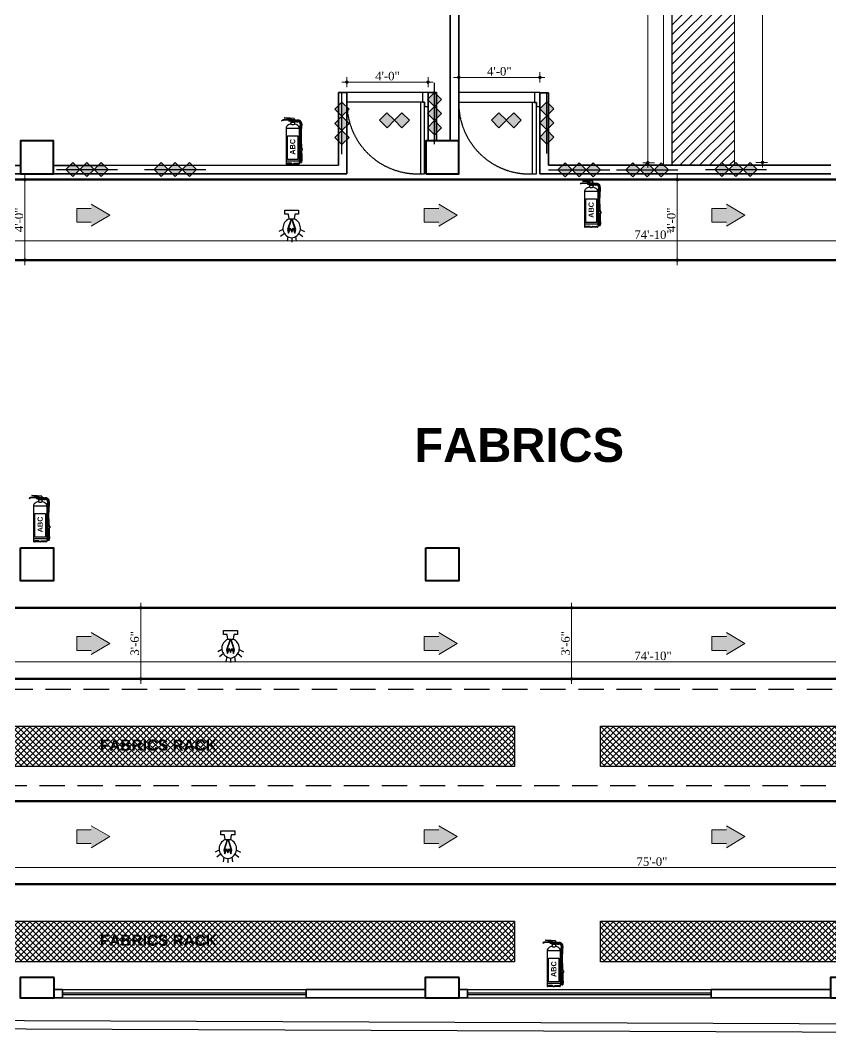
# Model space of a CAD drawing. Header units: inches. Extents: x -250485 to 735580, y -140410 to 288049.
# Drawn here: x 22663 to 23142, y 21188 to 21792 of the extents above; entities that cross this region are included whole.
import ezdxf

# ---------------------------------------------------------------- set-up
doc = ezdxf.new("R2010")
doc.units = ezdxf.units.IN
doc.header["$MEASUREMENT"] = 0
doc.header["$PDMODE"] = 35
doc.linetypes.add('DASH', pattern=[0.35, 0.25, -0.1])
doc.linetypes.add('DASHED', pattern=[0.75, 0.5, -0.25])
doc.layers.get('0').update_dxf_attribs({"lineweight": 0})
doc.layers.get('Defpoints').update_dxf_attribs({"lineweight": 0})
for name, color, linetype in [('A circulation', 7, 'DASHED'), ('A Furniture', 7, 'Continuous'), ('A site line', 7, 'Continuous'), ('bp door', 40, 'Continuous'), ('fire rated wall', 7, 'Continuous'), ('FIREACC', 30, 'Continuous'), ('OUTSIDE', 253, 'Continuous')]:
    doc.layers.add(name, color=color, linetype=linetype)
for name, color, linetype, lineweight in [('A column', 106, 'Continuous', 40), ('A WALL', 7, 'Continuous', 35), ('DIM_WORKING', 7, 'Continuous', 0), ('Emergency Light', 251, 'Continuous', 15), ('evacuation plan', 162, 'Continuous', 13), ('Layer1', 134, 'Continuous', 0), ('sheet', 7, 'Continuous', 15), ('TEXT-1', 7, 'Continuous', 0), ('wall', 7, 'Continuous', 0), ('WALL (I)', 7, 'Continuous', 0), ('window', 140, 'Continuous', 0)]:
    doc.layers.add(name, color=color, linetype=linetype, lineweight=lineweight)
doc.layers.add('BOUNDARY', color=7, linetype='Continuous', lineweight=0, true_color=0x999900)
doc.styles.add('REG', font='times.ttf')
doc.styles.get("Standard").update_dxf_attribs({"font": 'arialbd.ttf', "height": 24})
doc.dimstyles.new('Dim-Pres', dxfattribs={"dimtxt": 5.5, "dimasz": 2, "dimexe": 1.5, "dimexo": 1.5, "dimgap": 1, "dimtad": 3, "dimdec": 0, "dimzin": 3, "dimdsep": 46, "dimlunit": 4, "dimtxsty": 'REG', "dimblk": 'point', "dimcen": 2, "dimclrd": 256, "dimclre": 256, "dimclrt": 7, "dimadec": 0, "dimazin": 0, "dimtfac": 0.75, "dimtdec": 0, "dimtmove": 1, "dimatfit": 3, "dimldrblk": 'point', "dimfxl": 0, "dimtolj": 1, "dimtzin": 0, "dimlwd": -1, "dimlwe": -1, "dimarcsym": 1})

# ---------------------------------------------------------------- blocks, each defined once
blk = doc.blocks.new('bfg')
at = {"layer": 'fire rated wall'}
h = blk.add_hatch(color=1, dxfattribs=at)
h.dxf.hatch_style = 1
h.paths.add_polyline_path([(9432308.7, -5613534.5), (9432321.4, -5613547.3), (9432334.2, -5613534.5)])
h.paths.add_polyline_path([(9432334.2, -5613534.5), (9432321.4, -5613521.8), (9432308.7, -5613534.5)])
h.paths.add_polyline_path([(9432334.2, -5613534.5), (9432359.7, -5613534.5), (9432346.9, -5613521.8)])
h.paths.add_polyline_path([(9432334.2, -5613534.5), (9432346.9, -5613547.3), (9432359.7, -5613534.5)])
at = {"layer": 'fire rated wall', "color": 1, "elevation": 0}
blk.add_lwpolyline([(9432291.7, -5613534.5), (9432376.7, -5613534.5)], dxfattribs=at)
for points in [[(9432321.4, -5613547.3), (9432334.2, -5613534.5), (9432321.4, -5613521.8), (9432308.7, -5613534.5)], [(9432346.9, -5613547.3), (9432359.7, -5613534.5), (9432346.9, -5613521.8), (9432334.2, -5613534.5)]]:
    blk.add_lwpolyline(points, close=True, dxfattribs=at)
blk = doc.blocks.new('3HR RATE')
at = {"layer": 'fire rated wall', "xscale": 1.292997314696549, "yscale": 1.292997314696549, "zscale": 1.292997314696549}
for p in [(-12191616.2, 7245476.7), (-12191583.2, 7245476.7)]:
    blk.add_blockref('bfg', p, dxfattribs=at)
blk = doc.blocks.new('fddfgdgfsg')
at = {"ltscale": 100000}
h = blk.add_hatch(color=1, dxfattribs=at)
h.paths.add_polyline_path([(2091.9, -12378.98), (2096.33, -12383.41), (2100.73, -12379), (2100.72, -12378.98), (2100.73, -12378.97), (2096.32, -12374.56)])
h.paths.add_polyline_path([(2105.14, -12383.41), (2109.56, -12378.98), (2105.14, -12374.56), (2100.73, -12378.97), (2100.75, -12378.98), (2100.73, -12379)])
at = {"layer": 'bp door', "color": 1, "linetype": 'DASH'}
for p, q in [((2117.32, -12362.64, -9.7), (2072.61, -12362.64, -9.7)), ((2072.61, -12368.4, -9.7), (2072.61, -12362.64, -9.7)), ((2117.32, -12368.4, -9.7), (2072.61, -12368.4, -9.7))]:
    blk.add_line(p, q, dxfattribs=at)
at = {"layer": 'bp door', "color": 1, "elevation": -9.7}
for points in [[(2117.32, -12368.4), (2118.55, -12368.4), (2118.55, -12370.87), (2120.61, -12370.87), (2120.61, -12362.64), (2117.32, -12362.64)], [(2116.08, -12410.64), (2118.55, -12410.64), (2118.55, -12368.4), (2116.08, -12368.4)], [(2100.75, -12378.98), (2096.32, -12374.56), (2091.9, -12378.98), (2096.33, -12383.41)], [(2109.56, -12378.98), (2105.14, -12374.56), (2100.72, -12378.98), (2105.14, -12383.41)]]:
    blk.add_lwpolyline(points, close=True, dxfattribs=at)
at = {"layer": 'bp door', "color": 1, "linetype": 'DASH'}
blk.add_arc((2114.39, -12368.89, -9.7), 41.79, 179.32844, 272.32063, dxfattribs=at)
blk = doc.blocks.new('dot')
at = {"color": 4}
for p, q in [((-1.5, 0), (1.5, 0)), ((0, 1.5), (0, -1.5))]:
    blk.add_line(p, q, dxfattribs=at)
at = {"color": 6, "const_width": 0.5}
blk.add_lwpolyline([(-0.25, 0, 1), (0.25, 0, 1)], format="xyb", close=True, dxfattribs=at)
blk = doc.blocks.new('point')
blk.add_blockref('dot', (0, 0))
blk = doc.blocks.new('*D374')
at = {"layer": 'Defpoints', "color": 0, "ltscale": 30, "transparency": 16777216}
for p in [(22904.08, 21755.5), (22856.08, 21749.33, -9.7), (22904.08, 21749.33, -9.7)]:
    blk.add_point(p, dxfattribs=at)
at = {"layer": 'Layer1', "ltscale": 30, "transparency": 16777216}
for p, q in [((22856.08, 21753.58), (22856.08, 21757)), ((22904.08, 21753.58), (22904.08, 21757)), ((22858.08, 21755.5), (22902.08, 21755.5))]:
    blk.add_line(p, q, dxfattribs=at)
at = {"layer": 'Layer1', "ltscale": 30, "transparency": 16777216, "xscale": 2, "yscale": 2, "zscale": 2, "rotation": 180}
blk.add_blockref('point', (22856.08, 21755.5), dxfattribs=at)
at = {"layer": 'Layer1', "ltscale": 30, "transparency": 16777216, "xscale": 2, "yscale": 2, "zscale": 2}
blk.add_blockref('point', (22904.08, 21755.5), dxfattribs=at)
at = {"layer": 'Layer1', "color": 7, "ltscale": 30, "transparency": 16777216, "insert": (22880.08, 21759.04), "char_height": 5, "attachment_point": 5, "style": 'REG'}
blk.add_mtext('\\A1;4\'-0"', dxfattribs=at)
blk = doc.blocks.new('*D375')
at = {"layer": 'Defpoints', "color": 0, "ltscale": 30, "transparency": 16777216}
for p in [(22970.22, 21758.3), (22922.22, 21749.25, -9.7), (22970.22, 21749.25, -9.7)]:
    blk.add_point(p, dxfattribs=at)
at = {"layer": 'Layer1', "ltscale": 30, "transparency": 16777216}
for p, q in [((22922.22, 21755.75), (22922.22, 21759.8)), ((22924.22, 21758.3), (22968.22, 21758.3)), ((22970.22, 21755.75), (22970.22, 21759.8))]:
    blk.add_line(p, q, dxfattribs=at)
at = {"layer": 'Layer1', "ltscale": 30, "transparency": 16777216, "xscale": 2, "yscale": 2, "zscale": 2, "rotation": 180}
blk.add_blockref('point', (22922.22, 21758.3), dxfattribs=at)
at = {"layer": 'Layer1', "ltscale": 30, "transparency": 16777216, "xscale": 2, "yscale": 2, "zscale": 2}
blk.add_blockref('point', (22970.22, 21758.3), dxfattribs=at)
at = {"layer": 'Layer1', "color": 7, "ltscale": 30, "transparency": 16777216, "insert": (22946.22, 21761.85), "char_height": 5, "attachment_point": 5, "style": 'REG'}
blk.add_mtext('\\A1;4\'-0"', dxfattribs=at)
blk = doc.blocks.new('A$C16DB04AD')
at = {"layer": 'Emergency Light', "color": 154, "lineweight": 30}
for p, q in [((-6.54, -14.39), (-9.59, -15.98)), ((6.54, -14.39), (9.59, -15.98)), ((-5.43, -17.4), (-8.33, -19.77)), ((-2.95, -19.78), (-3.46, -23.22)), ((0, -20.7), (0, -24)), ((2.95, -19.78), (3.46, -23.22)), ((5.43, -17.4), (8.33, -19.77))]:
    blk.add_line(p, q, dxfattribs=at)
blk.add_lwpolyline([(-2, -6.57), (-2.49, -3.28, 0.371278), (-2.94, -2.89), (-5.25, -2.89), (-5.25, 0), (5.25, 0), (5.25, -2.89), (2.94, -2.89, 0.371278), (2.49, -3.28), (2, -6.57)], format="xyb", dxfattribs=at)
at = {"layer": 'Emergency Light', "color": 1, "lineweight": 30}
blk.add_lwpolyline([(-0.43, -6.57), (-3.01, -14.48), (-2.28, -17.27), (-1.1, -13.91), (0, -16.5), (1.1, -13.91), (2.28, -17.27), (3.01, -14.48), (0.43, -6.57)], dxfattribs=at)
blk.add_lwpolyline([(0.43, -7.28, 0.690361), (-0.43, -7.28), (-2.75, -14.5), (-2.25, -16.42), (-1.12, -13.21), (0, -15.86), (1.12, -13.21), (2.25, -16.42), (2.75, -14.5), (0.43, -7.28)], format="xyb", dxfattribs=at)
at = {"layer": 'Emergency Light', "color": 154, "lineweight": 30}
blk.add_lwpolyline([(-2.02, -6.58), (2, -6.57)], dxfattribs=at)
for centre, radius, start, end in [((0.78, -13.41), 7.38, 112.06714, 245.97666), ((-0.78, -13.41), 7.38, 294.02334, 67.93286), ((0, -15.96), 4.74, 241.9689, 298.0311)]:
    blk.add_arc(centre, radius, start, end, dxfattribs=at)
blk = doc.blocks.new('hfev')
at = {"layer": 'evacuation plan'}
h = blk.add_hatch(color=60, dxfattribs=at)
h.dxf.hatch_style = 1
h.paths.add_polyline_path([(40299.1, 13041.1), (40287.2, 13021.2), (40310.9, 13021.2)])
h.paths.add_polyline_path([(40306.5, 13021.2), (40291.6, 13021.2), (40291.6, 13005.5), (40306.5, 13005.5)])
at = {"layer": 'evacuation plan', "color": 9, "true_color": 0xafd9aa}
for p, q in [((40287.2, 13021.2), (40299.1, 13041.1)), ((40299.1, 13041.1), (40310.9, 13021.2)), ((40291.6, 13021.2), (40291.6, 13005.5)), ((40306.5, 13021.2), (40306.5, 13005.5)), ((40291.6, 13005.5), (40306.5, 13005.5))]:
    blk.add_line(p, q, dxfattribs=at)
blk = doc.blocks.new('*U196')
at = {"layer": 'OUTSIDE', "linetype": 'Continuous'}
for points in [[(-100, 482), (-104, 460), (-79, 478)], [(-79, 478), (-104, 460), (-84, 462)], [(-85, 498), (-100, 482), (-47, 486)], [(-47, 486), (-100, 482), (-64, 484)], [(-64, 484), (-100, 482), (-79, 478)], [(-64, 504), (-85, 498), (-52, 503)], [(-52, 503), (-85, 498), (-47, 502)], [(-43, 502), (-85, 498), (-43, 486)], [(-85, 498), (-43, 502), (-47, 502)], [(-85, 498), (-47, 486), (-43, 486)], [(-52, 503), (-58, 504), (-64, 504)], [(-47, 486), (-64, 484), (-52, 485)], [(-52, 485), (-64, 484), (-58, 484)], [(-84, 462), (-104, 460), (-77, 321)], [(-104, 460), (-97, 320), (-77, 321)], [(-97, 320), (-102, 180), (-82, 180)], [(-77, 321), (-97, 320), (-82, 180)], [(-82, 160), (-103, 111), (-83, 111)], [(-102, 160), (-103, 111), (-82, 160)], [(-103, 111), (-104, 62), (-84, 62)], [(-83, 111), (-103, 111), (-84, 62)]]:
    blk.add_solid(points, dxfattribs=at)
blk = doc.blocks.new('*U195')
at = {"layer": 'OUTSIDE', "linetype": 'Continuous'}
for points in [[(0, 488), (-1, 487), (1, 486)], [(-1, 487), (0, 486), (1, 486)], [(0, 500), (0, 488), (1, 486)], [(1, 500), (0, 500), (1, 486)], [(1, 500), (1, 486), (2, 488)], [(1, 500), (1, 500), (2, 488)], [(1, 500), (1, 500), (1, 486)], [(2, 488), (1, 486), (2, 487)], [(2, 487), (1, 486), (2, 486)]]:
    blk.add_solid(points, dxfattribs=at)
blk = doc.blocks.new('ABC')
at = {"layer": 'FIREACC', "color": 11}
for p, q in [((-39154.2, 31706.6), (-39205.4, 31703.9)), ((-39153.3, 31701.1), (-39200, 31699.5)), ((-39151.6, 31714.1), (-39192.8, 31719.9)), ((-39100.5, 31717.2), (-39188.6, 31723.6)), ((-39133.8, 31707.7), (-39153.8, 31706.7)), ((-39127.3, 31701.9), (-39152.9, 31701.1)), ((-39135.7, 31711.8), (-39151.1, 31714)), ((-39133.7, 31709.3), (-39133.9, 31706.3)), ((-39099.5, 31682), (-39131.5, 31682)), ((-39131.5, 31682), (-39131.5, 31666)), ((-39126.8, 31704), (-39131.4, 31703.7)), ((-39100.3, 31685.2), (-39130.7, 31685.2)), ((-39130.7, 31683.6), (-39130.7, 31682)), ((-39100.3, 31683.6), (-39130.7, 31683.6)), ((-39129.4, 31697.8), (-39129.4, 31701.2)), ((-39129.4, 31701.2), (-39127.5, 31701.2)), ((-39129.4, 31685.2), (-39129.4, 31697.1)), ((-39127, 31701.2), (-39101.6, 31701.2)), ((-39105.9, 31702.6), (-39126.8, 31701.9)), ((-39105.9, 31705.1), (-39126.3, 31704)), ((-39106, 31703.5), (-39105.9, 31705.1)), ((-39102.2, 31701.2), (-39101.8, 31707.1)), ((-39100.5, 31717.2), (-39101.7, 31701.2)), ((-39101.6, 31685.2), (-39101.6, 31701.2)), ((-39100.3, 31683.6), (-39100.3, 31682)), ((-39099.5, 31682), (-39099.5, 31666)), ((-39175.5, 31633.6), (-39175.5, 31300.6)), ((-39055.5, 31633.6), (-39055.5, 31300.6)), ((-39128.8, 31305.6), (-39163.6, 31305.6)), ((-39102.2, 31305.6), (-39066.5, 31305.6))]:
    blk.add_line(p, q, dxfattribs=at)
for centre, radius in [((-39115.5, 31693.2), 8), ((-39115.5, 31693.2), 7.11), ((-39104.1, 31703.3), 0.818)]:
    blk.add_circle(centre, radius, dxfattribs=at)
for centre, radius, start, end in [((-39201.9, 31687.7), 16.6, 102.07309, 158.07865), ((-39195.2, 31655.6), 44.2, 96.19339, 120.02539), ((-39188.8, 31719.6), 4, 85.8388, 175.8388), ((-39149.4, 31630.6), 26.3, 119.53105, 173.38982), ((-39115, 31581.1), 86.5, 100.99993, 123.20795), ((-39136.1, 31709.5), 2.4, 355.8388, 82.00949), ((-39131.5, 31706.1), 2.4, 175.8388, 273.07991), ((-39130.7, 31684.4), 0.8, 90, 270), ((-39104.1, 31703.3), 1.96, 175.8388, 355.8388), ((-39100.3, 31684.4), 0.8, 270, 90), ((-39116, 31581.1), 86.5, 56.79205, 79.00007), ((-39081.6, 31630.6), 26.3, 6.61018, 60.46895), ((-39171.3, 31302.3), 4.51, 202.08138, 252.76633), ((-39172.9, 31302.4), 4.45, 276.37731, 340.98679), ((-39160, 31298.3), 9.06, 135.26832, 162.98104), ((-39164, 31301.8), 3.74, 83.25735, 130.41736), ((-39128.4, 31298.8), 6.79, 39.64174, 93.39989), ((-39115.8, 31305.7), 7.75, 199.80056, 272.52003), ((-39115.2, 31305.7), 7.75, 267.47997, 340.19944), ((-39102.6, 31298.8), 6.79, 86.60011, 140.35826), ((-39067, 31301.8), 3.74, 49.58264, 96.74265), ((-39071, 31298.3), 9.06, 17.01896, 44.73168), ((-39058.1, 31302.4), 4.45, 199.01321, 263.62269), ((-39059.7, 31302.3), 4.51, 287.23367, 337.91862)]:
    blk.add_arc(centre, radius, start, end, dxfattribs=at)
at = {"layer": 'OUTSIDE', "color": 11}
for p, q in [((-39125.1, 31706.4), (-39126.9, 31706.4)), ((-39126.9, 31705.7), (-39125.1, 31705.7)), ((-39118.4, 31695), (-39120.3, 31696.2)), ((-39116.2, 31689.4), (-39118.2, 31699.8)), ((-39115.8, 31697.9), (-39116.2, 31688.6)), ((-39115.8, 31697.9), (-39115.5, 31697.9)), ((-39115.8, 31697.9), (-39115.5, 31697.9)), ((-39115.1, 31697.9), (-39115.5, 31697.9)), ((-39115.1, 31697.9), (-39114.8, 31688.6)), ((-39114.8, 31689.4), (-39112.8, 31699.8)), ((-39112.6, 31695), (-39110.7, 31696.2)), ((-39101.7, 31701.2), (-39102.2, 31701.2)), ((-39096.3, 31699.5), (-39101.6, 31699.5)), ((-39096.3, 31695.5), (-39101.6, 31695.5)), ((-39096.3, 31690.9), (-39101.6, 31690.9)), ((-39096.3, 31686.9), (-39101.6, 31686.9)), ((-39096.3, 31699.5), (-39096.3, 31686.9)), ((-39080.4, 31698.9), (-39092, 31698.9)), ((-39080.3, 31697.8), (-39092, 31697.8)), ((-39080.3, 31688.6), (-39092, 31688.6)), ((-39080.4, 31687.5), (-39092, 31687.5)), ((-39080.3, 31701.2), (-39091.7, 31701.2)), ((-39080.3, 31685.2), (-39091.7, 31685.2)), ((-39080.3, 31701.2), (-39080.3, 31685.2)), ((-39080.2, 31686.6), (-39077.6, 31686.6)), ((-39063.4, 31685.2), (-39068.2, 31685.2)), ((-39055.5, 31626), (-39175.5, 31626)), ((-39055.5, 31326), (-39175.5, 31326)), ((-39058.3, 31298), (-39172.7, 31298))]:
    blk.add_line(p, q, dxfattribs=at)
at = {"layer": 'OUTSIDE', "color": 1}
for p, q in [((-39080.2, 31699.8), (-39077.6, 31699.8)), ((-39063.4, 31701.2), (-39068.2, 31701.2)), ((-39163.5, 31341.8), (-39163.5, 31557.8)), ((-39163.5, 31557.8), (-39067.5, 31557.8)), ((-39067.5, 31557.8), (-39067.5, 31341.8)), ((-39055.5, 31442), (-39027.5, 31442)), ((-39055.5, 31426), (-39027.5, 31426)), ((-39049.5, 31442), (-39049.5, 31426)), ((-39029.6, 31442), (-39029.6, 31426)), ((-39027.5, 31442), (-39027.5, 31426)), ((-39067.5, 31341.8), (-39163.5, 31341.8)), ((-39049, 31347.6), (-39049, 31346)), ((-39049, 31347.6), (-39029.8, 31347.6)), ((-39048.6, 31346), (-39049, 31346)), ((-39049, 31346), (-39049, 31328)), ((-39048.6, 31345.9), (-39048.6, 31328)), ((-39047.4, 31326), (-39031.4, 31326)), ((-39046.2, 31325), (-39046.2, 31326)), ((-39032.6, 31325), (-39046.2, 31325)), ((-39043.3, 31346), (-39045.7, 31346)), ((-39045.7, 31345.9), (-39045.7, 31328)), ((-39045.7, 31325), (-39045.7, 31314)), ((-39033.2, 31324.1), (-39045.7, 31324.1)), ((-39045.7, 31314), (-39033.2, 31314)), ((-39043.3, 31345.9), (-39043.3, 31328)), ((-39040.6, 31326), (-39040.6, 31346)), ((-39040.6, 31326), (-39040.6, 31346)), ((-39040.6, 31346), (-39038.2, 31346)), ((-39038.2, 31326), (-39038.2, 31346)), ((-39035.6, 31346), (-39033.2, 31346)), ((-39035.6, 31345.9), (-39035.6, 31328)), ((-39033.2, 31345.9), (-39033.2, 31328)), ((-39033.2, 31325), (-39033.2, 31314)), ((-39032.6, 31325), (-39032.6, 31326)), ((-39030.3, 31346), (-39029.8, 31346)), ((-39030.3, 31345.9), (-39030.3, 31328)), ((-39029.8, 31347.6), (-39029.8, 31346)), ((-39029.8, 31346), (-39029.8, 31328))]:
    blk.add_line(p, q, dxfattribs=at)
at = {"layer": 'OUTSIDE', "color": 11}
for centre, radius, start, end in [((-39140.2, 31705.9), 14, 1.77957, 358.97453), ((-39140.2, 31705.9), 13.6, 1.83687, 358.94152), ((-39118, 31687.9), 25.7, 238.3845, 275.60378), ((-39126.9, 31706), 0.343, 90, 270), ((-39125.1, 31706), 0.343, 270, 90), ((-39115.5, 31693.2), 5.65, 115.63076, 148.08375), ((-39115.5, 31693.2), 3.41, 125.50028, 148.08375), ((-39115.5, 31687.6), 1.22, 124.19912, 55.3937), ((-39113.4, 31689.8), 27.6, 265.6954, 300.31632), ((-39115.5, 31693.2), 3.41, 31.91625, 54.49972), ((-39115.5, 31693.2), 5.65, 31.91625, 64.36924), ((-39091.5, 31693.8), 7.45, 91.18835, 129.78732), ((-39091.5, 31692.6), 7.45, 230.21268, 268.81165), ((-39089.6, 31693.2), 5.13, 117.45336, 242.54664), ((-39091.9, 31700.9), 1.98, 181.04736, 268.0119), ((-39091.9, 31685.5), 1.98, 91.9881, 178.95264), ((-39066.2, 31730.2), 45.1, 255.45516, 267.51639), ((-39063.5, 31669), 32.2, 354.97374, 89.84436), ((-39063.5, 31669), 16.2, 356.22735, 89.67485), ((-37883.4, 31547.2), 1170.2, 174.07729, 185.15561)]:
    blk.add_arc(centre, radius, start, end, dxfattribs=at)
at = {"layer": 'OUTSIDE', "color": 1}
for centre, radius, start, end in [((-39066.2, 31656.2), 45.1, 92.48361, 104.54484), ((-37872.2, 31546.6), 1165.4, 174.11132, 185.14939), ((-35847.1, 31458.9), 3202.3, 180.58939, 181.99252), ((-35847.1, 31458.9), 3186.3, 180.59235, 182.00253), ((-39046.1, 31328.7), 2.97, 192.25412, 244.01904), ((-39045.7, 31328.7), 2.97, 192.25412, 244.01904), ((-39042.8, 31328.7), 2.97, 192.25412, 244.01904), ((-39040.4, 31328.7), 2.97, 192.25412, 244.01904), ((-39038.5, 31328.7), 2.97, 295.98096, 347.74588), ((-39036.1, 31328.7), 2.97, 295.98096, 347.74588), ((-39033.2, 31328.7), 2.97, 295.98096, 347.74588), ((-39032.7, 31328.7), 2.97, 295.98096, 347.74588)]:
    blk.add_arc(centre, radius, start, end, dxfattribs=at)
at = {"layer": 'OUTSIDE', "color": 11, "linetype": 'Continuous', "xscale": -0.8000000000029104, "yscale": 0.7999999999992724, "zscale": 0.7999999999999443}
blk.add_blockref('*U195', (-39114.8, 31298), dxfattribs=at)
at = {"layer": 'OUTSIDE', "color": 1, "linetype": 'Continuous', "xscale": -0.8000000000029104, "yscale": 0.7999999999992724, "zscale": 0.7999999999999443}
blk.add_blockref('*U196', (-39114.8, 31298), dxfattribs=at)
at = {"layer": 'sheet', "color": 5, "insert": (-39091, 31384.5), "char_height": 48, "width": 165, "attachment_point": 7, "rotation": 90}
blk.add_mtext('{\\C6;ABC}', dxfattribs=at)
blk = doc.blocks.new('*D402')
at = {"layer": 'Defpoints', "color": 0, "ltscale": 30, "transparency": 16777216}
for p in [(23037.08, 21697.86, -9.7), (23051.46, 21697.86), (23037.08, 21650.33, -9.7)]:
    blk.add_point(p, dxfattribs=at)
at = {"layer": 'Layer1', "ltscale": 30, "transparency": 16777216}
for p, q in [((23048.26, 21697.86), (23052.96, 21697.86)), ((23051.46, 21652.33), (23051.46, 21695.86)), ((23048.26, 21650.33), (23052.96, 21650.33))]:
    blk.add_line(p, q, dxfattribs=at)
at = {"layer": 'Layer1', "ltscale": 30, "transparency": 16777216, "xscale": 2, "yscale": 2, "zscale": 2}
for p, rotation in [((23051.46, 21697.86), 90), ((23051.46, 21650.33), 270)]:
    blk.add_blockref('point', p, dxfattribs=dict(at, rotation=rotation))
at = {"layer": 'Layer1', "color": 7, "ltscale": 30, "transparency": 16777216, "insert": (23047.91, 21674.09), "char_height": 5, "attachment_point": 5, "rotation": 90, "style": 'REG'}
blk.add_mtext('\\A1;4\'-0"', dxfattribs=at)
blk = doc.blocks.new('*D403')
at = {"layer": 'Defpoints', "color": 0, "ltscale": 30, "transparency": 16777216}
for p in [(22727.13, 21444.83, -9.7), (22734.23, 21444.83), (22727.13, 21402.83, -9.7)]:
    blk.add_point(p, dxfattribs=at)
at = {"layer": 'Layer1', "ltscale": 30, "transparency": 16777216}
for p, q in [((22732.08, 21444.83), (22735.73, 21444.83)), ((22734.23, 21404.83), (22734.23, 21442.83)), ((22732.08, 21402.83), (22735.73, 21402.83))]:
    blk.add_line(p, q, dxfattribs=at)
at = {"layer": 'Layer1', "ltscale": 30, "transparency": 16777216, "xscale": 2, "yscale": 2, "zscale": 2}
for p, rotation in [((22734.23, 21444.83), 90), ((22734.23, 21402.83), 270)]:
    blk.add_blockref('point', p, dxfattribs=dict(at, rotation=rotation))
at = {"layer": 'Layer1', "color": 7, "ltscale": 30, "transparency": 16777216, "insert": (22730.69, 21423.83), "char_height": 5, "attachment_point": 5, "rotation": 90, "style": 'REG'}
blk.add_mtext('\\A1;3\'-6"', dxfattribs=at)
blk = doc.blocks.new('*D410')
at = {"layer": 'Defpoints', "color": 0, "ltscale": 30, "transparency": 16777216}
for p in [(23033.99, 21961.33), (23043.35, 21961.33, -9.7), (23041.98, 21707.87)]:
    blk.add_point(p, dxfattribs=at)
at = {"layer": 'Layer1', "ltscale": 30, "transparency": 16777216}
for p, q in [((23036.59, 21961.33), (23032.49, 21961.33)), ((23033.99, 21709.87), (23033.99, 21959.33)), ((23037.99, 21707.87), (23032.49, 21707.87))]:
    blk.add_line(p, q, dxfattribs=at)
at = {"layer": 'Layer1', "ltscale": 30, "transparency": 16777216, "xscale": 2, "yscale": 2, "zscale": 2}
for p, rotation in [((23033.99, 21961.33), 90), ((23033.99, 21707.87), 270)]:
    blk.add_blockref('point', p, dxfattribs=dict(at, rotation=rotation))
at = {"layer": 'Layer1', "color": 7, "ltscale": 30, "transparency": 16777216, "insert": (23030.49, 21834.6), "char_height": 5, "attachment_point": 5, "rotation": 90, "style": 'REG'}
blk.add_mtext('\\A1;21\'-1"', dxfattribs=at)
blk = doc.blocks.new('*D413')
at = {"layer": 'Defpoints', "color": 0, "ltscale": 30, "transparency": 16777216}
for p in [(23085.22, 21961.33, -9.7), (23101.81, 21961.33), (23086.16, 21708.05)]:
    blk.add_point(p, dxfattribs=at)
at = {"layer": 'Layer1', "ltscale": 30, "transparency": 16777216}
for p, q in [((23098.46, 21961.33), (23103.31, 21961.33)), ((23101.81, 21710.05), (23101.81, 21959.33)), ((23097.81, 21708.05), (23103.31, 21708.05))]:
    blk.add_line(p, q, dxfattribs=at)
at = {"layer": 'Layer1', "ltscale": 30, "transparency": 16777216, "xscale": 2, "yscale": 2, "zscale": 2}
for p, rotation in [((23101.81, 21961.33), 90), ((23101.81, 21708.05), 270)]:
    blk.add_blockref('point', p, dxfattribs=dict(at, rotation=rotation))
at = {"layer": 'Layer1', "color": 7, "ltscale": 30, "transparency": 16777216, "insert": (23098.31, 21834.69), "char_height": 5, "attachment_point": 5, "rotation": 90, "style": 'REG'}
blk.add_mtext('\\A1;21\'-1"', dxfattribs=at)
blk = doc.blocks.new('*D728')
at = {"layer": 'Defpoints', "color": 0, "ltscale": 30, "transparency": 16777216}
for p in [(22683.17, 21697.86, -9.7), (22665.7, 21650.33), (22683.17, 21650.33, -9.7)]:
    blk.add_point(p, dxfattribs=at)
at = {"layer": 'Layer1', "ltscale": 30, "transparency": 16777216}
for p, q in [((22669.1, 21697.86), (22664.2, 21697.86)), ((22665.7, 21695.86), (22665.7, 21652.33)), ((22669.1, 21650.33), (22664.2, 21650.33))]:
    blk.add_line(p, q, dxfattribs=at)
at = {"layer": 'Layer1', "ltscale": 30, "transparency": 16777216, "xscale": 2, "yscale": 2, "zscale": 2}
for p, rotation in [((22665.7, 21697.86), 90), ((22665.7, 21650.33), 270)]:
    blk.add_blockref('point', p, dxfattribs=dict(at, rotation=rotation))
at = {"layer": 'Layer1', "color": 7, "ltscale": 30, "transparency": 16777216, "insert": (22662.16, 21674.09), "char_height": 5, "attachment_point": 5, "rotation": 90, "style": 'REG'}
blk.add_mtext('\\A1;4\'-0"', dxfattribs=at)
blk = doc.blocks.new('*D731')
at = {"layer": 'Defpoints', "color": 0, "ltscale": 30, "transparency": 16777216}
for p in [(23486.21, 21291.28), (22586.66, 21281.5, -9.7), (23486.21, 21281.5, -9.7)]:
    blk.add_point(p, dxfattribs=at)
at = {"layer": 'Layer1', "ltscale": 30, "transparency": 16777216}
for p, q in [((22586.66, 21288.61), (22586.66, 21292.78)), ((23486.21, 21288.61), (23486.21, 21292.78)), ((22588.66, 21291.28), (23484.21, 21291.28))]:
    blk.add_line(p, q, dxfattribs=at)
at = {"layer": 'Layer1', "ltscale": 30, "transparency": 16777216, "xscale": 2, "yscale": 2, "zscale": 2, "rotation": 180}
blk.add_blockref('point', (22586.66, 21291.28), dxfattribs=at)
at = {"layer": 'Layer1', "ltscale": 30, "transparency": 16777216, "xscale": 2, "yscale": 2, "zscale": 2}
blk.add_blockref('point', (23486.21, 21291.28), dxfattribs=at)
at = {"layer": 'Layer1', "color": 7, "ltscale": 30, "transparency": 16777216, "insert": (23036.44, 21294.83), "char_height": 5, "attachment_point": 5, "style": 'REG'}
blk.add_mtext('\\A1;75\'-0"', dxfattribs=at)
blk = doc.blocks.new('*D732')
at = {"layer": 'Defpoints', "color": 0, "ltscale": 30, "transparency": 16777216}
for p in [(23486.21, 21412.86), (22587.94, 21402.83, -9.7), (23486.21, 21402.83, -9.7)]:
    blk.add_point(p, dxfattribs=at)
at = {"layer": 'Layer1', "ltscale": 30, "transparency": 16777216}
for p, q in [((22587.94, 21410.15), (22587.94, 21414.36)), ((22589.94, 21412.86), (23484.21, 21412.86)), ((23486.21, 21410.15), (23486.21, 21414.36))]:
    blk.add_line(p, q, dxfattribs=at)
at = {"layer": 'Layer1', "ltscale": 30, "transparency": 16777216, "xscale": 2, "yscale": 2, "zscale": 2, "rotation": 180}
blk.add_blockref('point', (22587.94, 21412.86), dxfattribs=at)
at = {"layer": 'Layer1', "ltscale": 30, "transparency": 16777216, "xscale": 2, "yscale": 2, "zscale": 2}
blk.add_blockref('point', (23486.21, 21412.86), dxfattribs=at)
at = {"layer": 'Layer1', "color": 7, "ltscale": 30, "transparency": 16777216, "insert": (23037.08, 21416.41), "char_height": 5, "attachment_point": 5, "style": 'REG'}
blk.add_mtext('\\A1;74\'-10"', dxfattribs=at)
blk = doc.blocks.new('*D733')
at = {"layer": 'Defpoints', "color": 0, "ltscale": 30, "transparency": 16777216}
for p in [(22988.93, 21444.83, -9.7), (22988.93, 21402.83, -9.7), (22988.93, 21402.83)]:
    blk.add_point(p, dxfattribs=at)
at = {"layer": 'Layer1', "ltscale": 30, "transparency": 16777216}
for p, q in [((22988.27, 21444.83), (22987.43, 21444.83)), ((22988.93, 21442.83), (22988.93, 21404.83)), ((22988.27, 21402.83), (22987.43, 21402.83))]:
    blk.add_line(p, q, dxfattribs=at)
at = {"layer": 'Layer1', "ltscale": 30, "transparency": 16777216, "xscale": 2, "yscale": 2, "zscale": 2}
for p, rotation in [((22988.93, 21444.83), 90), ((22988.93, 21402.83), 270)]:
    blk.add_blockref('point', p, dxfattribs=dict(at, rotation=rotation))
at = {"layer": 'Layer1', "color": 7, "ltscale": 30, "transparency": 16777216, "insert": (22985.39, 21423.83), "char_height": 5, "attachment_point": 5, "rotation": 90, "style": 'REG'}
blk.add_mtext('\\A1;3\'-6"', dxfattribs=at)
blk = doc.blocks.new('*D735')
at = {"layer": 'Defpoints', "color": 0, "ltscale": 30, "transparency": 16777216}
for p in [(23486.21, 21661.73), (22587.94, 21650.33, -9.7), (23486.21, 21650.33, -9.7)]:
    blk.add_point(p, dxfattribs=at)
at = {"layer": 'Layer1', "ltscale": 30, "transparency": 16777216}
for p, q in [((22587.94, 21658.84), (22587.94, 21663.23)), ((22589.94, 21661.73), (23484.21, 21661.73)), ((23486.21, 21658.84), (23486.21, 21663.23))]:
    blk.add_line(p, q, dxfattribs=at)
at = {"layer": 'Layer1', "ltscale": 30, "transparency": 16777216, "xscale": 2, "yscale": 2, "zscale": 2, "rotation": 180}
blk.add_blockref('point', (22587.94, 21661.73), dxfattribs=at)
at = {"layer": 'Layer1', "ltscale": 30, "transparency": 16777216, "xscale": 2, "yscale": 2, "zscale": 2}
blk.add_blockref('point', (23486.21, 21661.73), dxfattribs=at)
at = {"layer": 'Layer1', "color": 7, "ltscale": 30, "transparency": 16777216, "insert": (23037.08, 21665.29), "char_height": 5, "attachment_point": 5, "style": 'REG'}
blk.add_mtext('\\A1;74\'-10"', dxfattribs=at)

msp = doc.modelspace()

# ---------------------------------------------------------------- hatches: boundary and pattern name
at = {"layer": 'A Furniture'}
h = msp.add_hatch(dxfattribs=at)
h.set_pattern_fill('ANSI37', scale=20, style=0)
h.set_pattern_definition([(45, (5160.7299, -14001.9826), (-1.76776695, 1.76776695), []), (135, (5160.7299, -14001.9826), (-1.76776695, -1.76776695), [])])
h.paths.add_polyline_path([(22588.33, 21350.97), (22588.33, 21374.97), (22955.17, 21374.97), (22955.17, 21350.97)])
h.paths.add_polyline_path([(22708.83, 21368.71), (22780.5, 21368.71), (22780.5, 21358.73), (22708.83, 21358.73)], flags=24)
h = msp.add_hatch(dxfattribs=at)
h.set_pattern_fill('ANSI37', scale=20, style=0)
h.set_pattern_definition([(45, (5604.6135, -14001.9826), (-1.76776695, 1.76776695), []), (135, (5604.6135, -14001.9826), (-1.76776695, -1.76776695), [])])
h.paths.add_polyline_path([(23006.12, 21350.97), (23006.12, 21374.97), (23375.27, 21374.97), (23375.27, 21350.97)])
h.paths.add_polyline_path([(23152.71, 21368.71), (23224.38, 21368.71), (23224.38, 21358.73), (23152.71, 21358.73)], flags=24)
h = msp.add_hatch(dxfattribs=at)
h.set_pattern_fill('ANSI37', scale=20, style=0)
h.set_pattern_definition([(45, (5160.7299, -14117.3257), (-1.76776695, 1.76776695), []), (135, (5160.7299, -14117.3257), (-1.76776695, -1.76776695), [])])
h.paths.add_polyline_path([(22588.33, 21235.63), (22588.33, 21259.63), (22955.17, 21259.63), (22955.17, 21235.63)])
h.paths.add_polyline_path([(22708.83, 21253.37), (22780.5, 21253.37), (22780.5, 21243.39), (22708.83, 21243.39)], flags=24)
h = msp.add_hatch(dxfattribs=at)
h.set_pattern_fill('ANSI37', scale=20, style=0)
h.set_pattern_definition([(45, (5604.6135, -14117.3257), (-1.76776695, 1.76776695), []), (135, (5604.6135, -14117.3257), (-1.76776695, -1.76776695), [])])
h.paths.add_polyline_path([(23006.12, 21235.63), (23006.12, 21259.63), (23375.27, 21259.63), (23375.27, 21235.63)])
h.paths.add_polyline_path([(23152.71, 21253.37), (23224.38, 21253.37), (23224.38, 21243.39), (23152.71, 21243.39)], flags=24)
at = {"layer": 'BOUNDARY', "ltscale": 30}
h = msp.add_hatch(dxfattribs=at)
h.set_pattern_fill('ANSI31', scale=33)
h.set_pattern_definition([(45, (23332.3015, 24651.678), (-2.9168155, 2.9168155), [])])
h.paths.add_polyline_path([(23048.47, 21961.33), (23085.22, 21961.33), (23085.22, 21706.33), (23048.22, 21706.33)])
h.paths.add_polyline_path([(23081.83, 21827.05), (23081.83, 21864.49), (23061.74, 21864.49), (23061.74, 21827.05)], flags=24)

# ---------------------------------------------------------------- linework, layer by layer
at = {"layer": 'A circulation', "color": 7, "ltscale": 30, "elevation": -9.7}
msp.add_lwpolyline([(22587.94, 21396.83), (23431.77, 21396.83), (23431.77, 21339.63), (22587.94, 21339.63)], close=True, dxfattribs=at)
msp.add_lwpolyline([(23431.77, 21281.5), (22586.66, 21281.5)], dxfattribs=at)
at = {"layer": 'A column', "color": 7, "elevation": -9.7}
for points in [[(22663.19, 21701.33), (22682.69, 21701.33), (22682.69, 21720.83), (22663.19, 21720.83)], [(22902.69, 21701.33), (22922.19, 21701.33), (22922.19, 21720.83), (22902.69, 21720.83)], [(22663.19, 21480.33), (22682.69, 21480.33), (22682.69, 21460.83), (22663.19, 21460.83)], [(22902.69, 21480.33), (22922.19, 21480.33), (22922.19, 21460.83), (22902.69, 21460.83)]]:
    msp.add_lwpolyline(points, close=True, dxfattribs=at)
at = {"layer": 'A column', "color": 7, "lineweight": -3, "elevation": -9.7}
for points in [[(22682.94, 21226.33), (22662.94, 21226.33), (22662.94, 21214.33), (22682.94, 21214.33), (22682.94, 21226.33)], [(22922.44, 21226.33), (22902.44, 21226.33), (22902.44, 21214.33), (22922.44, 21214.33), (22922.44, 21226.33)], [(23161.94, 21226.33), (23141.94, 21226.33), (23141.94, 21214.33), (23161.94, 21214.33), (23161.94, 21226.33)]]:
    msp.add_lwpolyline(points, dxfattribs=at)
at = {"layer": 'A column', "color": 7, "elevation": -9.7}
for points in [[(22682.94, 21226.33), (22662.94, 21226.33), (22662.94, 21214.33), (22682.94, 21214.33), (22682.94, 21226.33)], [(22922.44, 21226.33), (22902.44, 21226.33), (22902.44, 21214.33), (22922.44, 21214.33), (22922.44, 21226.33)], [(23161.94, 21226.33), (23141.94, 21226.33), (23141.94, 21214.33), (23161.94, 21214.33), (23161.94, 21226.33)]]:
    msp.add_lwpolyline(points, dxfattribs=at)
at = {"layer": 'A Furniture', "color": 7, "elevation": -9.7}
for points in [[(22588.33, 21350.97), (22588.33, 21374.97), (22955.17, 21374.97), (22955.17, 21350.97)], [(23006.12, 21350.97), (23006.12, 21374.97), (23375.27, 21374.97), (23375.27, 21350.97)], [(22588.33, 21235.63), (22588.33, 21259.63), (22955.17, 21259.63), (22955.17, 21235.63)], [(23006.12, 21235.63), (23006.12, 21259.63), (23375.27, 21259.63), (23375.27, 21235.63)]]:
    msp.add_lwpolyline(points, close=True, dxfattribs=at)
at = {"layer": 'A site line', "color": 7, "ltscale": 30, "elevation": -11.61}
for points in [[(24718.23, 21681.39), (24706.02, 21187.92), (22207.16, 21197.58)], [(24713.23, 21681.51), (24701.14, 21192.94), (22207.18, 21202.58)]]:
    msp.add_lwpolyline(points, dxfattribs=at)
at = {"layer": 'A WALL', "color": 7, "ltscale": 30}
for p, q in [((22856.08, 21749.33, -9.7), (22851.08, 21749.33, -9.7)), ((22851.08, 21749.33, -9.7), (22851.08, 21706.33, -9.7)), ((22856.08, 21701.33, -9.7), (22856.08, 21749.33, -9.7)), ((22904.08, 21749.33, -9.7), (22909.08, 21749.33, -9.7)), ((22904.08, 21749.33, -9.7), (22904.08, 21720.83, -9.7)), ((22909.08, 21749.33, -9.7), (22909.08, 21720.83, -9.7)), ((22970.22, 21749.25, -9.7), (22975.22, 21749.25, -9.7)), ((22970.22, 21749.25, -9.7), (22970.22, 21701.33, -9.7)), ((22975.22, 21749.25, -9.7), (22975.22, 21706.33, -9.7)), ((22608.94, 21706.3, -9.7), (22663.19, 21706.3, -9.7)), ((22682.69, 21706.29, -9.7), (22851.08, 21706.34, -9.7)), ((22682.69, 21701.33, -9.7), (22682.69, 21706.3, -9.7)), ((22682.69, 21706.3, -9.7), (22712.94, 21706.3, -9.7)), ((22975.22, 21706.33, -9.7), (23142.19, 21706.33, -9.7)), ((22663.19, 21701.33, -9.7), (22613.94, 21701.33, -9.7)), ((22856.08, 21701.33, -9.7), (22682.69, 21701.33, -9.7)), ((23142.19, 21701.33, -9.7), (22970.22, 21701.33, -9.7))]:
    msp.add_line(p, q, dxfattribs=at)
at = {"layer": 'A WALL', "color": 7, "ltscale": 30, "elevation": -9.7}
msp.add_lwpolyline([(22922.44, 21954.33), (22922.19, 21720.83), (22917.19, 21720.83), (22917.19, 21954.33), (22922.44, 21954.32)], dxfattribs=at)
at = {"layer": 'A WALL', "color": 7, "lineweight": -3, "ltscale": 30, "elevation": -9.7}
for points in [[(22682.94, 21219.33), (22687.94, 21219.33), (22687.94, 21214.33), (22682.94, 21214.33)], [(22831.94, 21219.33), (22902.44, 21219.33), (22902.44, 21214.33), (22831.94, 21214.33)], [(22922.44, 21219.33), (22927.44, 21219.33), (22927.44, 21214.33), (22922.44, 21214.33)], [(23071.44, 21219.33), (23141.94, 21219.33), (23141.94, 21214.33), (23071.44, 21214.33)]]:
    msp.add_lwpolyline(points, close=True, dxfattribs=at)
at = {"layer": 'A WALL', "color": 7, "ltscale": 30, "elevation": -9.7}
for points in [[(22682.94, 21219.33), (22687.94, 21219.33), (22687.94, 21214.33), (22682.94, 21214.33)], [(22831.94, 21219.33), (22902.44, 21219.33), (22902.44, 21214.33), (22831.94, 21214.33)], [(22922.44, 21219.33), (22927.44, 21219.33), (22927.44, 21214.33), (22922.44, 21214.33)], [(23071.44, 21219.33), (23141.94, 21219.33), (23141.94, 21214.33), (23071.44, 21214.33)]]:
    msp.add_lwpolyline(points, close=True, dxfattribs=at)
at = {"layer": 'BOUNDARY', "color": 7, "ltscale": 30, "elevation": -9.7}
msp.add_lwpolyline([(23048.47, 21961.33), (23085.22, 21961.33), (23085.22, 21706.33), (23048.22, 21706.33)], close=True, dxfattribs=at)
at = {"layer": 'bp door', "color": 1, "linetype": 'DASH'}
msp.add_line((22856.08, 21744.84, -9.7), (22856.08, 21749.33, -9.7), dxfattribs=at)
at = {"layer": 'DIM_WORKING', "color": 7, "ltscale": 30}
for p, q in [((23043.35, 21961.33, -9.7), (23043.35, 21706.33, -9.7)), ((23048.35, 21961.33, -9.7), (23048.35, 21706.33, -9.7))]:
    msp.add_line(p, q, dxfattribs=at)
at = {"layer": 'DIM_WORKING', "color": 7, "lineweight": -3, "ltscale": 30, "elevation": -9.7}
for points in [[(22831.94, 21219.33), (22902.44, 21219.33), (22902.44, 21214.33), (22831.94, 21214.33)], [(23071.44, 21219.33), (23141.94, 21219.33), (23141.94, 21214.33), (23071.44, 21214.33)]]:
    msp.add_lwpolyline(points, close=True, dxfattribs=at)
at = {"layer": 'DIM_WORKING', "color": 7, "ltscale": 30, "elevation": -9.7}
for points in [[(22831.94, 21219.33), (22902.44, 21219.33), (22902.44, 21214.33), (22831.94, 21214.33)], [(23071.44, 21219.33), (23141.94, 21219.33), (23141.94, 21214.33), (23071.44, 21214.33)]]:
    msp.add_lwpolyline(points, close=True, dxfattribs=at)
at = {"layer": 'wall', "color": 75, "lineweight": 53, "ltscale": 100000, "elevation": -9.7}
for points in [[(22613.94, 21697.86), (23486.21, 21697.86)], [(23486.21, 21281.5), (22586.66, 21281.5)]]:
    msp.add_lwpolyline(points, dxfattribs=at)
for points in [[(22587.94, 21444.83), (23486.21, 21444.83), (23486.21, 21650.33), (22587.94, 21650.33)], [(22587.94, 21402.83), (23486.21, 21402.83), (23486.21, 21330.63), (22587.94, 21330.63)]]:
    msp.add_lwpolyline(points, close=True, dxfattribs=at)
at = {"layer": 'WALL (I)', "color": 7, "lineweight": -3, "ltscale": 30}
for p, q in [((22682.94, 21219.33, -9.7), (22687.94, 21219.33, -9.7)), ((22687.94, 21219.33, -9.7), (22687.94, 21214.33, -9.7)), ((22922.44, 21219.33, -9.7), (22927.44, 21219.33, -9.7)), ((22927.44, 21219.33, -9.7), (22927.44, 21214.33, -9.7)), ((22687.94, 21214.33, -9.7), (22682.94, 21214.33, -9.7)), ((22927.44, 21214.33, -9.7), (22922.44, 21214.33, -9.7))]:
    msp.add_line(p, q, dxfattribs=at)
at = {"layer": 'WALL (I)', "color": 7, "ltscale": 30}
for p, q in [((22682.94, 21219.33, -9.7), (22687.94, 21219.33, -9.7)), ((22687.94, 21219.33, -9.7), (22687.94, 21214.33, -9.7)), ((22922.44, 21219.33, -9.7), (22927.44, 21219.33, -9.7)), ((22927.44, 21219.33, -9.7), (22927.44, 21214.33, -9.7)), ((22687.94, 21214.33, -9.7), (22682.94, 21214.33, -9.7)), ((22927.44, 21214.33, -9.7), (22922.44, 21214.33, -9.7))]:
    msp.add_line(p, q, dxfattribs=at)
at = {"layer": 'window', "color": 7, "lineweight": -3, "ltscale": 30}
for p, q in [((22687.94, 21219.33, -9.7), (22831.94, 21219.33, -9.7)), ((22927.44, 21219.33, -9.7), (23071.44, 21219.33, -9.7)), ((22687.94, 21217.33, -9.7), (22831.94, 21217.33, -9.7)), ((22687.94, 21216.33, -9.7), (22831.94, 21216.33, -9.7)), ((22687.94, 21214.33, -9.7), (22831.94, 21214.33, -9.7)), ((22927.44, 21217.33, -9.7), (23071.44, 21217.33, -9.7)), ((22927.44, 21216.33, -9.7), (23071.44, 21216.33, -9.7)), ((22927.44, 21214.33, -9.7), (23071.44, 21214.33, -9.7))]:
    msp.add_line(p, q, dxfattribs=at)
at = {"layer": 'window', "color": 7, "ltscale": 30}
for p, q in [((22687.94, 21219.33, -9.7), (22831.94, 21219.33, -9.7)), ((22927.44, 21219.33, -9.7), (23071.44, 21219.33, -9.7)), ((22687.94, 21217.33, -9.7), (22831.94, 21217.33, -9.7)), ((22687.94, 21216.33, -9.7), (22831.94, 21216.33, -9.7)), ((22687.94, 21214.33, -9.7), (22831.94, 21214.33, -9.7)), ((22927.44, 21217.33, -9.7), (23071.44, 21217.33, -9.7)), ((22927.44, 21216.33, -9.7), (23071.44, 21216.33, -9.7)), ((22927.44, 21214.33, -9.7), (23071.44, 21214.33, -9.7))]:
    msp.add_line(p, q, dxfattribs=at)

# ---------------------------------------------------------------- block references
at = {"layer": 'Emergency Light', "lineweight": 30, "xscale": 0.7868064756185049, "yscale": 0.7868064756185049, "zscale": 0.7868064756213451}
for p in [(22823.44, 21679.8), (22787.33, 21431.43), (22785.7, 21313.02)]:
    msp.add_blockref('A$C16DB04AD', p, dxfattribs=at)
at = {"layer": 'evacuation plan', "color": 11, "true_color": 0xf27172, "xscale": -0.5499328878868255, "yscale": 0.5499328878868255, "zscale": 0.5499328876488784, "rotation": 270}
for p in [(15544.17, -484.97), (15749.58, -484.97), (15919.7, -484.97), (15544.17, -738), (15749.58, -738), (15919.7, -738), (15544.17, -852.2), (15749.58, -852.2), (15919.7, -852.2)]:
    msp.add_blockref('hfev', p, dxfattribs=at)
at = {"layer": 'Layer1', "xscale": 0.2533935670508072, "yscale": 0.2533935670508072, "rotation": 90}
for p, zscale in [((19662.35, 20626.26), 0.2533935670521235), ((19607.62, 20620.46, -9.7), 0.2533935670521235), ((19728.77, 20620.74), 0.253393567052124)]:
    msp.add_blockref('3HR RATE', p, dxfattribs=dict(at, zscale=zscale))
at = {"layer": 'Layer1'}
for p in [(20783.48, 34111.97), (20849.62, 34111.9)]:
    msp.add_blockref('fddfgdgfsg', p, dxfattribs=at)
at = {"layer": 'Layer1', "xscale": 0.2533935670508072, "yscale": 0.2533935670526262, "zscale": 0.2533935670521235}
for p in [(21591.77, 24949.4), (21643.96, 24949.4), (21882.78, 24949.23), (21922.97, 24949.24), (21975.51, 24949.42)]:
    msp.add_blockref('3HR RATE', p, dxfattribs=at)
at = {"layer": 'wall', "color": 1, "lineweight": 53, "xscale": 0.06433683165232651, "yscale": 0.06433683165232651, "zscale": 0.06433683165094806}
for p in [(25340.59, 19693.4), (25517.08, 19656.1), (25191.29, 19470.24), (25494.98, 19207.45)]:
    msp.add_blockref('ABC', p, dxfattribs=at)

# ---------------------------------------------------------------- texts
at = {"layer": 'A Furniture', "color": 7, "ltscale": 0.25, "char_height": 6.5, "width": 272.9327, "attachment_point": 8, "rotation": 359.99968}
for insert in [(22744.66, 21360.36, -9.7), (22744.66, 21245.01, -9.7)]:
    msp.add_mtext('FABRICS RACK', dxfattribs=dict(at, insert=insert))
at = {"layer": 'TEXT-1', "color": 7, "ltscale": 0.25, "insert": (22957.98, 21530.77, -9.7), "char_height": 19.968, "width": 247.8255, "attachment_point": 8, "rotation": 359.99968}
msp.add_mtext('FABRICS', dxfattribs=at)

# ---------------------------------------------------------------- dimensions: what is measured, and where the dimension line sits
at = {"layer": 'Layer1', "ltscale": 30}
for base, p1, p2, picture, middle in [((23033.99, 21961.33), (23041.98, 21707.87), (23043.35, 21961.33, -9.7), '*D410', (23030.49, 21834.6)), ((23101.81, 21961.33), (23086.16, 21708.05), (23085.22, 21961.33, -9.7), '*D413', (23098.31, 21834.69)), ((22665.7, 21650.33), (22683.17, 21697.86, -9.7), (22683.17, 21650.33, -9.7), '*D728', (22662.16, 21674.09)), ((23051.46, 21697.86), (23037.08, 21650.33, -9.7), (23037.08, 21697.86, -9.7), '*D402', (23047.91, 21674.09)), ((22734.23, 21444.83), (22727.13, 21402.83, -9.7), (22727.13, 21444.83, -9.7), '*D403', (22730.69, 21423.83)), ((22988.93, 21402.83), (22988.93, 21444.83, -9.7), (22988.93, 21402.83, -9.7), '*D733', (22985.39, 21423.83))]:
    dim = msp.add_linear_dim(base=base, p1=p1, p2=p2, angle=90, dimstyle='Dim-Pres', override={"dimtxt": 5, "dimfxl": 4, "dimfxlon": 1}, dxfattribs=at)
    dim.commit()
    dim.dimension.update_dxf_attribs({"geometry": picture, "text_midpoint": middle})
for base, p1, p2, picture, middle in [((22970.22, 21758.3), (22922.22, 21749.25, -9.7), (22970.22, 21749.25, -9.7), '*D375', (22946.22, 21761.85)), ((22904.08, 21755.5), (22856.08, 21749.33, -9.7), (22904.08, 21749.33, -9.7), '*D374', (22880.08, 21759.04)), ((23486.21, 21661.73), (22587.94, 21650.33, -9.7), (23486.21, 21650.33, -9.7), '*D735', (23037.08, 21665.29)), ((23486.21, 21412.86), (22587.94, 21402.83, -9.7), (23486.21, 21402.83, -9.7), '*D732', (23037.08, 21416.41)), ((23486.21, 21291.28), (22586.66, 21281.5, -9.7), (23486.21, 21281.5, -9.7), '*D731', (23036.44, 21294.83))]:
    dim = msp.add_linear_dim(base=base, p1=p1, p2=p2, dimstyle='Dim-Pres', override={"dimtxt": 5, "dimfxl": 4, "dimfxlon": 1}, dxfattribs=at)
    dim.commit()
    dim.dimension.update_dxf_attribs({"geometry": picture, "text_midpoint": middle})

doc.saveas('drawing.dxf')
